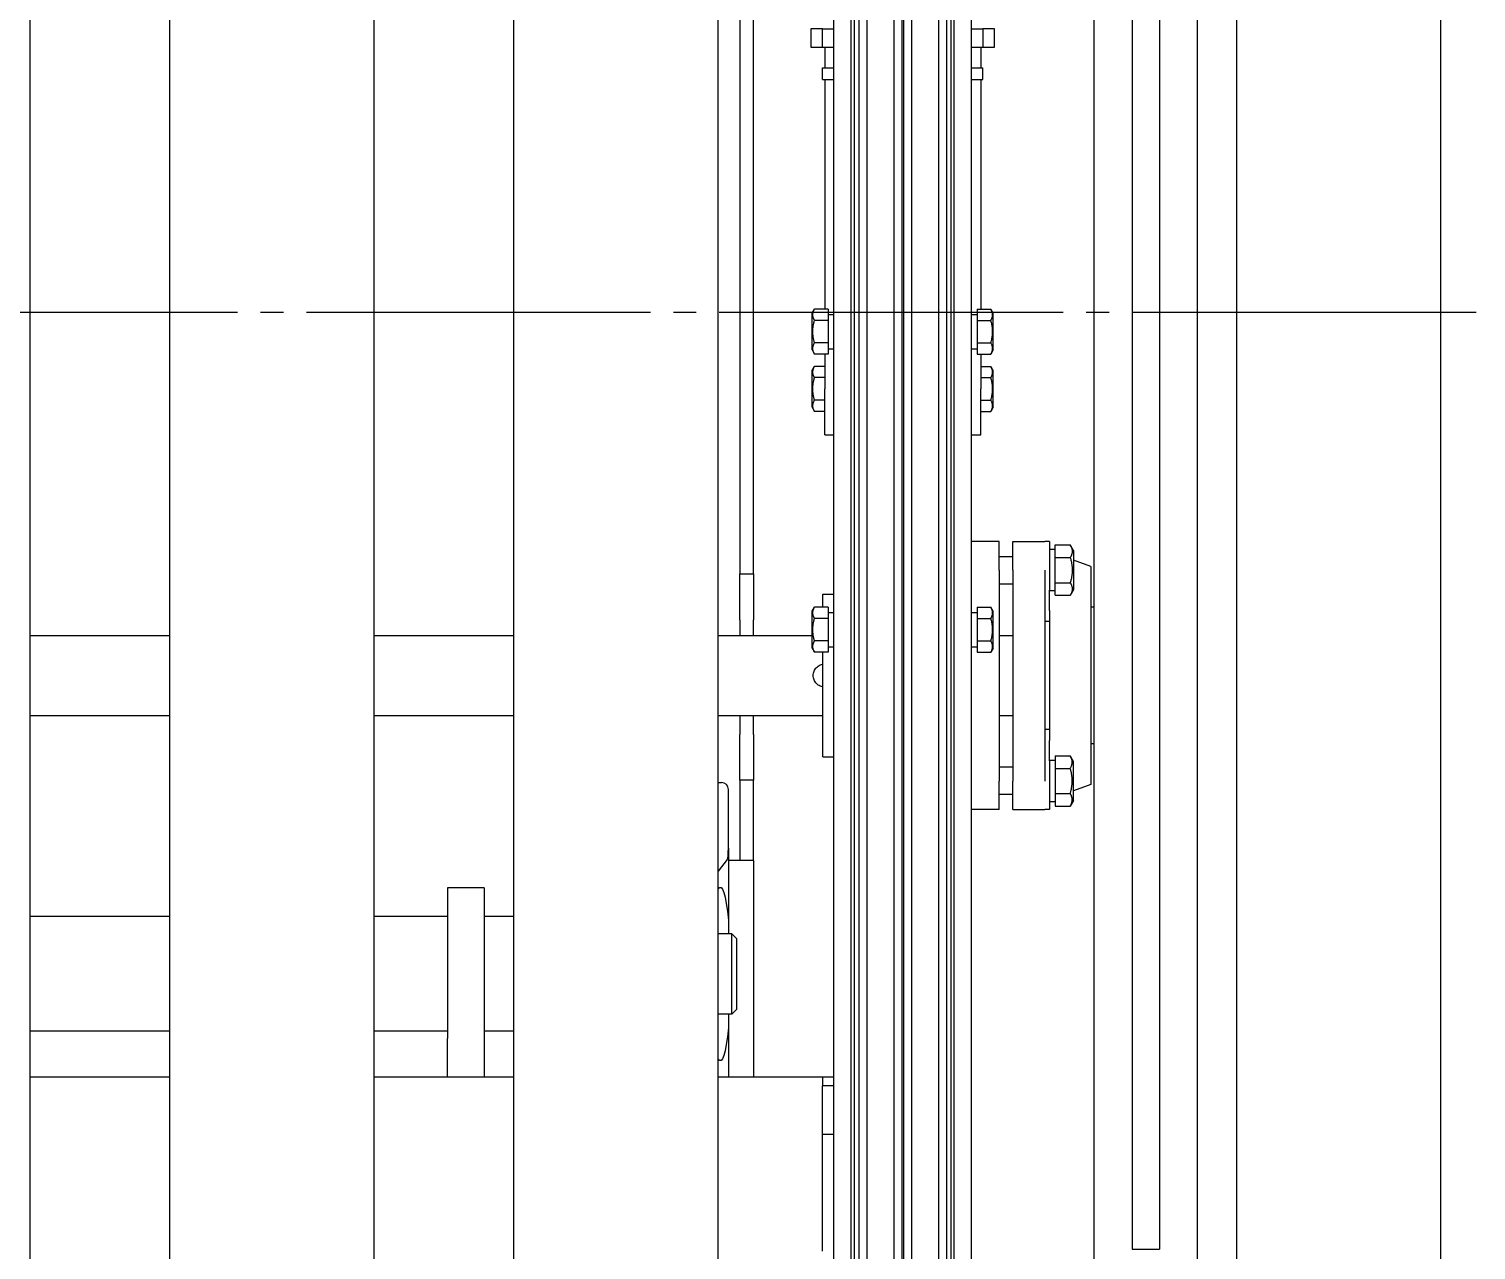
# Model space of a CAD drawing. Header units: millimetres. Extents: x -383313 to -161684, y -117025 to 99224.
# Drawn here: x -342470 to -341839, y -11043 to -10510 of the extents above; entities that cross this region are included whole.
import ezdxf

# ---------------------------------------------------------------- set-up
doc = ezdxf.new("R2010")
doc.units = ezdxf.units.MM
doc.header["$MEASUREMENT"] = 0
doc.linetypes.add('ESKD_shtrihpunktir', pattern=[18, 15, -1, 1, -1])
doc.layers.add('PV-55E8', color=7, linetype='Continuous')

# ---------------------------------------------------------------- blocks, each defined once
blk = doc.blocks.new('*U123')
at = {"color": 1, "linetype": 'ESKD_shtrihpunktir', "ltscale": 10}
blk.add_line((15.5, 6.62), (-1484.5, 6.62), dxfattribs=at)
at = {"layer": 'PV-55E8', "color": 3}
for p, q in [((-615, -460.38), (-615, 460.38)), ((-554, -460.38), (-554, 460.38)), ((-465, -460.38), (-465, 460.38)), ((-404, -460.38), (-404, 460.38)), ((-315, -460.38), (-315, 460.38)), ((-264.5, -531.73), (-264.5, 458.27)), ((-257, -531.73), (-257, 458.27)), ((-255.61, 458.27), (-255.61, -531.73)), ((-253.6, 458.27), (-253.6, -531.73)), ((-250.1, 458.27), (-250.1, -531.73)), ((-238.42, 458.27), (-238.42, -531.73)), ((-234.92, 458.27), (-234.92, -531.73)), ((-234.14, 458.27), (-234.14, -531.73)), ((-230.64, 458.27), (-230.64, -531.73)), ((-218.96, 458.27), (-218.96, -531.73)), ((-215.46, 458.27), (-215.46, -531.73)), ((-213.45, 458.27), (-213.45, -531.73)), ((-212, -531.73), (-212, 458.27)), ((-204.5, -531.73), (-204.5, 458.27)), ((-89, 460.38), (-89, -460.38)), ((0, 460.38), (0, -460.38)), ((-151, -463.38), (-151, 413.62)), ((-106, -463.38), (-106, 413.62)), ((-134.5, 398.12), (-134.5, -401.88)), ((-122.5, 398.12), (-122.5, -401.88)), ((-305.5, 234.62), (-305.5, -107.38)), ((-299.5, -107.38), (-299.5, 234.62)), ((-269.5, 130.27), (-274.5, 130.27)), ((-274.5, 130.27), (-274.5, 122.27)), ((-269.5, 122.27), (-269.5, 130.27)), ((-269.5, 130.27), (-264.5, 130.27)), ((-204.5, 130.27), (-199.5, 130.27)), ((-199.5, 130.27), (-199.5, 122.27)), ((-194.5, 130.27), (-199.5, 130.27)), ((-194.5, 122.27), (-194.5, 130.27)), ((-274.5, 122.27), (-269.5, 122.27)), ((-269.5, 122.27), (-264.5, 122.27)), ((-268.5, 122.27), (-268.5, 113.27)), ((-204.5, 122.27), (-199.5, 122.27)), ((-200.5, 122.27), (-200.5, 113.27)), ((-199.5, 122.27), (-194.5, 122.27)), ((-269.5, 108.27), (-269.5, 113.27)), ((-269.5, 113.27), (-264.5, 113.27)), ((-269.5, 108.27), (-264.5, 108.27)), ((-268.5, 108.27), (-268.5, 8.08)), ((-204.5, 113.27), (-199.5, 113.27)), ((-204.5, 108.27), (-199.5, 108.27)), ((-200.5, 108.27), (-200.5, 8.08)), ((-199.5, 108.27), (-199.5, 113.27)), ((-274, 6.27), (-272.95, 8.08)), ((-267, 8.08), (-272.95, 8.08)), ((-267, 8.08), (-267, 3.18)), ((-202, 8.08), (-202, 3.18)), ((-202, 8.08), (-196.05, 8.08)), ((-195, 6.27), (-196.05, 8.08)), ((-274, -9.73), (-274, 6.27)), ((-267, 3.18), (-272.95, 3.18)), ((-267, 5.77), (-264.5, 5.77)), ((-267, 3.18), (-267, -6.64)), ((-204.5, 5.77), (-202, 5.77)), ((-202, 3.18), (-202, -6.64)), ((-202, 3.18), (-196.05, 3.18)), ((-195, -9.73), (-195, 6.27)), ((-274, -9.73), (-272.95, -11.55)), ((-267, -6.64), (-272.95, -6.64)), ((-267, -11.55), (-272.95, -11.55)), ((-268.5, -11.55), (-268.5, -26.73)), ((-267, -6.64), (-267, -11.55)), ((-267, -9.23), (-264.5, -9.23)), ((-204.5, -9.23), (-202, -9.23)), ((-202, -6.64), (-202, -11.55)), ((-202, -6.64), (-196.05, -6.64)), ((-202, -11.55), (-196.05, -11.55)), ((-200.5, -11.55), (-200.5, -26.73)), ((-195, -9.73), (-196.05, -11.55)), ((-274, -18.73), (-272.95, -16.92)), ((-274, -34.73), (-274, -18.73)), ((-268.5, -16.92), (-272.95, -16.92)), ((-200.5, -16.92), (-196.05, -16.92)), ((-195, -18.73), (-196.05, -16.92)), ((-195, -34.73), (-195, -18.73)), ((-268.5, -21.82), (-272.95, -21.82)), ((-200.5, -21.82), (-196.05, -21.82)), ((-268.5, -46.73), (-268.5, -26.73)), ((-200.5, -46.73), (-200.5, -26.73)), ((-274, -34.73), (-272.95, -36.55)), ((-268.5, -31.64), (-272.95, -31.64)), ((-268.5, -36.55), (-272.95, -36.55)), ((-200.5, -31.64), (-196.05, -31.64)), ((-200.5, -36.55), (-196.05, -36.55)), ((-195, -34.73), (-196.05, -36.55)), ((-268.5, -46.73), (-264.5, -46.73)), ((-204.5, -46.73), (-200.5, -46.73)), ((-192.5, -93.23), (-204.5, -93.23)), ((-192.5, -105.73), (-192.5, -93.23)), ((-186.5, -93.23), (-172.5, -93.23)), ((-186.5, -105.73), (-186.5, -93.23)), ((-170.5, -93.23), (-172.5, -93.23)), ((-170.5, -93.23), (-170.5, -114.57)), ((-192.5, -99.77), (-186.5, -99.77)), ((-168, -96.77), (-170.5, -96.77)), ((-168, -100.28), (-168, -94.8)), ((-168, -94.8), (-161.43, -94.8)), ((-168, -111.25), (-168, -100.28)), ((-168, -100.28), (-161.43, -100.28)), ((-160, -97.27), (-161.43, -94.8)), ((-160, -97.27), (-160, -114.27)), ((-192.5, -105.73), (-192.5, -197.73)), ((-186.5, -105.73), (-186.5, -197.73)), ((-172.5, -105.73), (-172.5, -197.73)), ((-152.5, -104.18), (-160, -101.45)), ((-152.5, -104.18), (-152.5, -199.28)), ((-305.5, -127.38), (-305.5, -107.38)), ((-305.5, -107.38), (-299.5, -107.38)), ((-299.5, -107.38), (-299.5, -127.38)), ((-192.5, -111.77), (-186.5, -111.77)), ((-168, -116.74), (-168, -111.25)), ((-168, -111.25), (-161.43, -111.25)), ((-269.35, -121.92), (-269.35, -116.23)), ((-269.35, -116.23), (-264.5, -116.23)), ((-170.5, -123.35), (-170.5, -114.57)), ((-168, -114.77), (-170.5, -114.77)), ((-168, -116.74), (-161.43, -116.74)), ((-160, -114.27), (-161.43, -116.74)), ((-274, -123.73), (-272.95, -121.92)), ((-274, -139.73), (-274, -123.73)), ((-267, -121.92), (-272.95, -121.92)), ((-267, -121.92), (-267, -126.82)), ((-267, -124.23), (-264.5, -124.23)), ((-204.5, -124.23), (-202, -124.23)), ((-202, -121.92), (-202, -126.82)), ((-202, -121.92), (-196.05, -121.92)), ((-195, -123.73), (-196.05, -121.92)), ((-195, -139.73), (-195, -123.73)), ((-170.5, -123.35), (-170.5, -180.11)), ((-151, -121.98), (-152.5, -121.98)), ((-305.5, -127.38), (-305.5, -134.23)), ((-299.5, -134.23), (-299.5, -127.38)), ((-267, -126.82), (-272.95, -126.82)), ((-267, -126.82), (-267, -136.64)), ((-202, -126.82), (-202, -136.64)), ((-202, -126.82), (-196.05, -126.82)), ((-170.5, -128.13), (-172.5, -128.13)), ((-615, -134.23), (-554, -134.23)), ((-465, -134.23), (-404, -134.23)), ((-315, -134.23), (-274, -134.23)), ((-267, -136.64), (-272.95, -136.64)), ((-267, -136.64), (-267, -141.55)), ((-202, -136.64), (-202, -141.55)), ((-202, -136.64), (-196.05, -136.64)), ((-192.5, -134.23), (-186.5, -134.23)), ((-274, -139.73), (-272.95, -141.55)), ((-267, -141.55), (-272.95, -141.55)), ((-269.35, -151.73), (-269.35, -141.55)), ((-267, -139.23), (-264.5, -139.23)), ((-204.5, -139.23), (-202, -139.23)), ((-202, -141.55), (-196.05, -141.55)), ((-195, -139.73), (-196.05, -141.55)), ((-269.35, -187.23), (-269.35, -151.73)), ((-615, -169.23), (-554, -169.23)), ((-465, -169.23), (-404, -169.23)), ((-315, -169.23), (-269.35, -169.23)), ((-305.5, -169.23), (-305.5, -177.38)), ((-299.5, -177.38), (-299.5, -169.23)), ((-192.5, -169.23), (-186.5, -169.23)), ((-170.5, -175.33), (-172.5, -175.33)), ((-305.5, -197.38), (-305.5, -177.38)), ((-299.5, -177.38), (-299.5, -197.38)), ((-170.5, -188.89), (-170.5, -180.11)), ((-151, -181.48), (-152.5, -181.48)), ((-269.35, -187.23), (-264.5, -187.23)), ((-170.5, -188.69), (-168, -188.69)), ((-170.5, -188.89), (-170.5, -210.23)), ((-168, -186.72), (-168, -192.21)), ((-168, -186.72), (-161.43, -186.72)), ((-160, -189.19), (-161.43, -186.72)), ((-160, -206.19), (-160, -189.19)), ((-186.5, -191.69), (-192.5, -191.69)), ((-168, -192.21), (-168, -203.18)), ((-168, -192.21), (-161.43, -192.21)), ((-315, -198.38), (-313.5, -198.38)), ((-310.5, -226.98), (-310.5, -201.38)), ((-305.5, -197.38), (-305.5, -232.38)), ((-299.5, -197.38), (-305.5, -197.38)), ((-299.5, -232.38), (-299.5, -197.38)), ((-192.5, -210.23), (-192.5, -197.73)), ((-186.5, -210.23), (-186.5, -197.73)), ((-152.5, -199.28), (-160, -202.01)), ((-186.5, -203.69), (-192.5, -203.69)), ((-170.5, -206.69), (-168, -206.69)), ((-168, -203.18), (-168, -208.66)), ((-168, -203.18), (-161.43, -203.18)), ((-160, -206.19), (-161.43, -208.66)), ((-192.5, -210.23), (-204.5, -210.23)), ((-186.5, -210.23), (-172.5, -210.23)), ((-170.5, -210.23), (-172.5, -210.23)), ((-168, -208.66), (-161.43, -208.66)), ((-310.5, -226.98), (-310.5, -258.37)), ((-311.01, -231.92), (-314.9, -237.03)), ((-299.5, -232.38), (-310.5, -232.38)), ((-299.5, -232.38), (-299.5, -326.73)), ((-417, -244.38), (-433, -244.38)), ((-433, -244.38), (-433, -310)), ((-417, -244.38), (-417, -310)), ((-554, -256.88), (-615, -256.88)), ((-433, -256.88), (-465, -256.88)), ((-404, -256.88), (-417, -256.88)), ((-310.5, -258.37), (-310.5, -264.38)), ((-309, -264.38), (-315, -264.38)), ((-309, -299.38), (-309, -264.38)), ((-307, -266.38), (-309, -264.38)), ((-307, -266.38), (-307, -297.38)), ((-309, -299.38), (-315, -299.38)), ((-310.5, -299.38), (-310.5, -305.39)), ((-307, -297.38), (-309, -299.38)), ((-554, -306.88), (-615, -306.88)), ((-433, -306.88), (-465, -306.88)), ((-404, -306.88), (-417, -306.88)), ((-310.5, -305.39), (-310.5, -326.73)), ((-433, -326.73), (-433, -310)), ((-417, -310), (-417, -326.73)), ((-615, -326.73), (-554, -326.73)), ((-465, -326.73), (-404, -326.73)), ((-315, -326.73), (-269.5, -326.73)), ((-314.9, -326.73), (-314.9, -326.73)), ((-269.5, -326.73), (-269.5, -330.73)), ((-269.5, -326.73), (-264.5, -326.73)), ((-264.5, -330.73), (-269.5, -330.73)), ((-269.5, -402.73), (-269.5, -330.73)), ((-269.5, -351.73), (-264.5, -351.73)), ((-134.5, -401.88), (-122.5, -401.88))]:
    blk.add_line(p, q, dxfattribs=at)
blk.add_arc((-313.5, -201.38), 3, 0, 90, dxfattribs=at)
for centre, major_axis, start_param, end_param in [((-311.1, -226.98), (0, 5), 3.297746, 4.712389), ((-314.05, -281.88), (0, 45.4), 0.156154, 0.174899), ((-314.05, -281.88), (0, 45.4), 2.966694, 2.985439)]:
    blk.add_ellipse(centre, major_axis=major_axis, ratio=0.12, start_param=start_param, end_param=end_param, dxfattribs=at)
at = {"layer": 'PV-55E8', "color": 3, "extrusion": (0, 0, -1)}
for start_param, end_param in [(2.931046, 4.041178), (5.3836, 6.493732)]:
    blk.add_ellipse((-314.05, -281.88), major_axis=(0, -37.8), ratio=0.12, start_param=start_param, end_param=end_param, dxfattribs=at)
at = {"layer": 'PV-55E8', "color": 3}
for points, weights in [([(-272.95, 3.18), (-274.37, 5.63), (-272.95, 8.08)], [1.22364575665, 1.41294441399, 1.22364575665]), ([(-196.05, 3.18), (-194.63, 5.63), (-196.05, 8.08)], [1.22364575665, 1.41294441399, 1.22364575665]), ([(-272.95, -6.64), (-274.37, -1.73), (-272.95, 3.18)], [1.22364575665, 1.41294441399, 1.22364575665]), ([(-196.05, -6.64), (-194.63, -1.73), (-196.05, 3.18)], [1.22364575665, 1.41294441399, 1.22364575665]), ([(-272.95, -11.55), (-274.37, -9.09), (-272.95, -6.64)], [1.22364575665, 1.41294441399, 1.22364575665]), ([(-196.05, -11.55), (-194.63, -9.09), (-196.05, -6.64)], [1.22364575665, 1.41294441399, 1.22364575665]), ([(-272.95, -21.82), (-274.37, -19.37), (-272.95, -16.92)], [1.22364575665, 1.41294441399, 1.22364575665]), ([(-196.05, -21.82), (-194.63, -19.37), (-196.05, -16.92)], [1.22364575665, 1.41294441399, 1.22364575665]), ([(-272.95, -31.64), (-274.37, -26.73), (-272.95, -21.82)], [1.22364575665, 1.41294441399, 1.22364575665]), ([(-196.05, -31.64), (-194.63, -26.73), (-196.05, -21.82)], [1.22364575665, 1.41294441399, 1.22364575665]), ([(-272.95, -36.55), (-274.37, -34.09), (-272.95, -31.64)], [1.22364575665, 1.41294441399, 1.22364575665]), ([(-196.05, -36.55), (-194.63, -34.09), (-196.05, -31.64)], [1.22364575665, 1.41294441399, 1.22364575665]), ([(-161.43, -94.8), (-159.84, -97.54), (-161.43, -100.28)], [1.29573137036, 1.49618171095, 1.29573137036]), ([(-161.43, -100.28), (-159.84, -105.77), (-161.43, -111.25)], [1.29573137036, 1.49618171095, 1.29573137036]), ([(-161.43, -111.25), (-159.84, -114), (-161.43, -116.74)], [1.29573137036, 1.49618171095, 1.29573137036]), ([(-272.95, -126.82), (-274.37, -124.37), (-272.95, -121.92)], [1.22364575665, 1.41294441399, 1.22364575665]), ([(-196.05, -126.82), (-194.63, -124.37), (-196.05, -121.92)], [1.22364575665, 1.41294441399, 1.22364575665]), ([(-272.95, -136.64), (-274.37, -131.73), (-272.95, -126.82)], [1.22364575665, 1.41294441399, 1.22364575665]), ([(-196.05, -136.64), (-194.63, -131.73), (-196.05, -126.82)], [1.22364575665, 1.41294441399, 1.22364575665]), ([(-272.95, -141.55), (-274.37, -139.09), (-272.95, -136.64)], [1.22364575665, 1.41294441399, 1.22364575665]), ([(-196.05, -141.55), (-194.63, -139.09), (-196.05, -136.64)], [1.22364575665, 1.41294441399, 1.22364575665]), ([(-161.43, -192.21), (-159.84, -189.47), (-161.43, -186.72)], [1.29573137036, 1.49618171095, 1.29573137036]), ([(-161.43, -203.18), (-159.84, -197.69), (-161.43, -192.21)], [1.29573137036, 1.49618171095, 1.29573137036]), ([(-161.43, -208.66), (-159.84, -205.92), (-161.43, -203.18)], [1.29573137036, 1.49618171095, 1.29573137036])]:
    blk.add_rational_spline(points, weights, degree=2, dxfattribs=at)
blk.add_open_spline([(-269.35, -156.66), (-269.4, -156.65), (-269.45, -156.65), (-269.82, -156.57), (-270.14, -156.48), (-270.76, -156.22), (-271.05, -156.06), (-271.59, -155.69), (-271.84, -155.49), (-272.29, -155.04), (-272.49, -154.8), (-272.86, -154.25), (-273.02, -153.96), (-273.28, -153.34), (-273.37, -153.02), (-273.5, -152.37), (-273.53, -152.05), (-273.53, -151.41), (-273.5, -151.09), (-273.37, -150.44), (-273.28, -150.12), (-273.02, -149.5), (-272.86, -149.21), (-272.49, -148.67), (-272.29, -148.42), (-271.84, -147.97), (-271.59, -147.77), (-271.05, -147.4), (-270.76, -147.24), (-270.14, -146.99), (-269.82, -146.89), (-269.45, -146.81), (-269.4, -146.81), (-269.35, -146.8)], degree=3, knots=[0.805613, 0.805613, 0.805613, 0.805613, 0.947553, 0.947553, 1.895106, 1.895106, 2.84266, 2.84266, 3.790213, 3.790213, 4.737536, 4.737536, 5.684859, 5.684859, 6.632182, 6.632182, 7.579504, 7.579504, 8.526827, 8.526827, 9.47415, 9.47415, 10.421473, 10.421473, 11.368796, 11.368796, 12.316349, 12.316349, 13.263902, 13.263902, 14.211456, 14.211456, 14.353395, 14.353395, 14.353395, 14.353395], dxfattribs=at)

msp = doc.modelspace()

# ---------------------------------------------------------------- block references
msp.add_blockref('*U123', (-341854.51332, -10640.22165))

doc.saveas('drawing.dxf')
